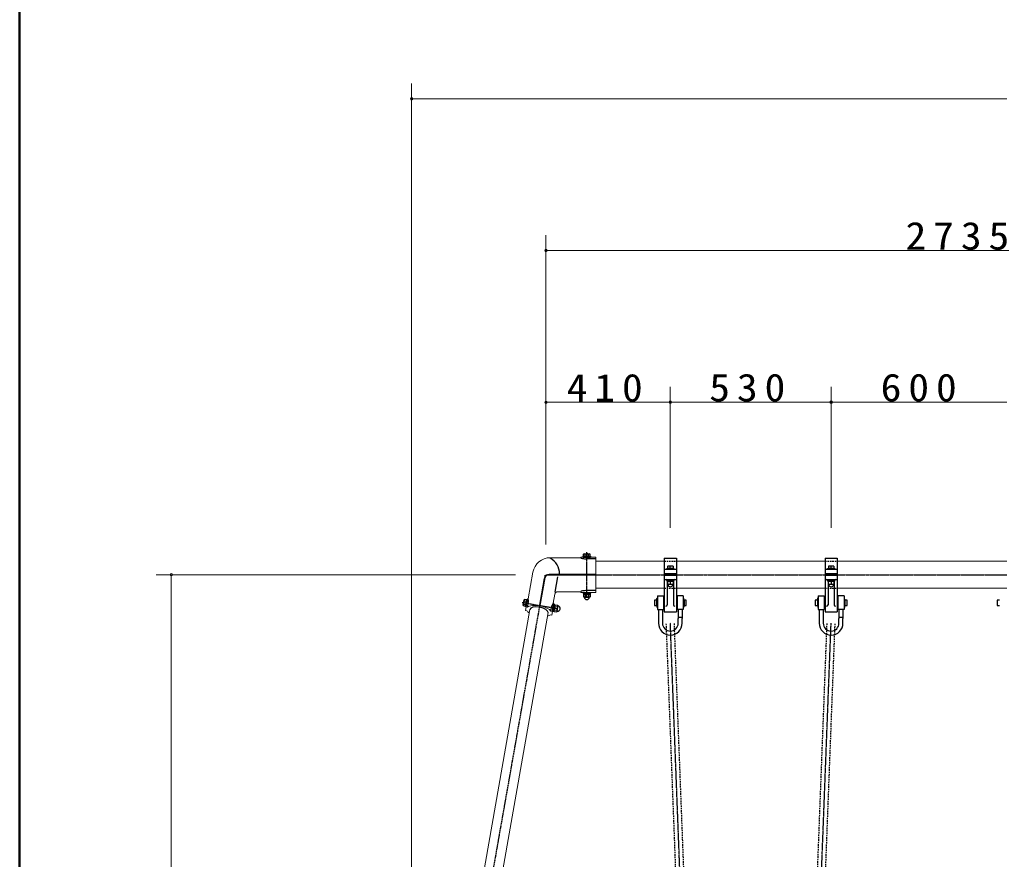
# Model space of a CAD drawing. Units: millimetres at full size. Extents: x -35408 to 0, y -49934 to 13350.
# Drawn here: x -19250 to -16020, y 4462 to 7230 of the extents above; entities that cross this region are included whole.
import ezdxf

# ---------------------------------------------------------------- set-up
doc = ezdxf.new("R2010")
doc.units = ezdxf.units.MM
doc.linetypes.add('USER2', pattern=[6, 3, -1, 1, -1])
doc.linetypes.add('USER4', pattern=[8, 5, -3])
for name, color, linetype, lineweight in [('A3図枠', 7, 'Continuous', 25), ('線', 2, 'Continuous', 25), ('補助', 2, 'Continuous', 25)]:
    doc.layers.add(name, color=color, linetype=linetype, lineweight=lineweight)
doc.styles.add('ＭＳ ゴシック', font='')
doc.styles.get('ＭＳ ゴシック').set_extended_font_data('MS Gothic')

# ---------------------------------------------------------------- blocks, each defined once
blk = doc.blocks.new('dimension_origin')
at = {"color": 0, "linetype": 'Continuous', "lineweight": -2}
blk.add_circle((0, 0), 1.25, dxfattribs=at)

msp = doc.modelspace()

# ---------------------------------------------------------------- linework, layer by layer
at = {"layer": 'A3図枠', "lineweight": 50}
msp.add_line((-19250, 13350), (-19250, 0), dxfattribs=at)
at = {"layer": '線', "color": 7, "lineweight": 13}
for p, q in [((-17400, 5456.05), (-17400, 5458.3)), ((-17400, 5458.3), (-17350, 5458.3)), ((-17350, 5401.05), (-17350, 5458.3)), ((-17400, 5456.05), (-17500.95, 5456.05)), ((-17350, 5444.55), (-17125, 5444.55)), ((-17085, 5444.55), (-16595, 5444.55)), ((-16555, 5444.55), (-15995, 5444.55)), ((-17573.317, 5320.453), (-17557.822, 5408.328)), ((-17350, 5341.7), (-17350, 5398.95)), ((-17491.086, 5305.953), (-17485.843, 5335.686)), ((-17400, 5343.95), (-17475.995, 5343.95)), ((-17400, 5341.7), (-17400, 5343.95)), ((-17350, 5341.7), (-17400, 5341.7)), ((-17350, 5355.45), (-17125, 5355.45)), ((-17085, 5355.45), (-16595, 5355.45)), ((-16555, 5355.45), (-15995, 5355.45)), ((-17580.05, 5293.787), (-17575.287, 5320.8)), ((-17575.287, 5320.8), (-17573.317, 5320.453)), ((-17493.879, 5278.593), (-17489.116, 5305.606)), ((-17491.086, 5305.953), (-17489.116, 5305.606)), ((-18055.759, 2518.162), (-17567.786, 5285.596)), ((-17996.178, 2507.656), (-17508.205, 5275.09)), ((-17582.112, 5282.093), (-17580.05, 5293.787)), ((-17582.112, 5282.093), (-17577.547, 5281.288)), ((-17580.05, 5293.787), (-17575.485, 5292.982)), ((-17500.507, 5267.704), (-17495.941, 5266.899)), ((-17498.445, 5279.398), (-17493.879, 5278.593)), ((-17495.941, 5266.899), (-17493.879, 5278.593))]:
    msp.add_line(p, q, dxfattribs=at)
at = {"layer": '線'}
for p, q in [((-17392, 5460.8), (-17368, 5460.8)), ((-17392, 5458.3), (-17392, 5460.8)), ((-17392, 5458.3), (-17368, 5458.3)), ((-17390.97, 5467.663), (-17389, 5468.8)), ((-17390.97, 5460.8), (-17390.97, 5467.663)), ((-17390.97, 5460.8), (-17369.03, 5460.8)), ((-17389, 5468.8), (-17371, 5468.8)), ((-17385.485, 5460.8), (-17385.485, 5467.663)), ((-17374.515, 5460.8), (-17374.515, 5467.663)), ((-17369.03, 5467.663), (-17371, 5468.8)), ((-17369.03, 5460.8), (-17369.03, 5467.663)), ((-17368, 5460.8), (-17368, 5458.3)), ((-17350, 5452.509), (-17380, 5452.509)), ((-17125, 5454.55), (-17085, 5454.55)), ((-17125, 5454.55), (-17125, 5277.45)), ((-17114, 5427.55), (-17113.5, 5428.05)), ((-17114, 5427.55), (-17114, 5420.55)), ((-17096.5, 5428.05), (-17113.5, 5428.05)), ((-17105, 5420.55), (-17105, 5426.913)), ((-17096, 5427.55), (-17096.5, 5428.05)), ((-17096, 5427.55), (-17096, 5420.55)), ((-17085, 5454.55), (-17085, 5277.45)), ((-16595, 5454.55), (-16555, 5454.55)), ((-16595, 5454.55), (-16595, 5277.45)), ((-16584, 5427.55), (-16583.5, 5428.05)), ((-16584, 5427.55), (-16584, 5420.55)), ((-16566.5, 5428.05), (-16583.5, 5428.05)), ((-16575, 5420.55), (-16575, 5426.913)), ((-16566, 5427.55), (-16566.5, 5428.05)), ((-16566, 5427.55), (-16566, 5420.55)), ((-16555, 5454.55), (-16555, 5277.45)), ((-17350, 5398.95), (-17507.676, 5398.95)), ((-17350, 5401.05), (-17503.882, 5401.05)), ((-17125, 5418.05), (-17085, 5418.05)), ((-17125, 5404.05), (-17085, 5404.05)), ((-17125, 5397.95), (-17085, 5397.95)), ((-17117, 5420.55), (-17093, 5420.55)), ((-17117, 5418.05), (-17117, 5420.55)), ((-17117, 5418.05), (-17093, 5418.05)), ((-17096, 5420.55), (-17114, 5420.55)), ((-17111, 5404.05), (-17111, 5397.95)), ((-17099, 5404.05), (-17099, 5397.95)), ((-17093, 5420.55), (-17093, 5418.05)), ((-16595, 5418.05), (-16555, 5418.05)), ((-16595, 5404.05), (-16555, 5404.05)), ((-16595, 5397.95), (-16555, 5397.95)), ((-16587, 5420.55), (-16563, 5420.55)), ((-16587, 5418.05), (-16587, 5420.55)), ((-16587, 5418.05), (-16563, 5418.05)), ((-16566, 5420.55), (-16584, 5420.55)), ((-16581, 5404.05), (-16581, 5397.95)), ((-16569, 5404.05), (-16569, 5397.95)), ((-16563, 5420.55), (-16563, 5418.05)), ((-17536.758, 5293.122), (-17520.131, 5387.415)), ((-17534.788, 5292.775), (-17517.524, 5390.686)), ((-17484.671, 5342.331), (-17475.679, 5393.331)), ((-17125, 5383.95), (-17085, 5383.95)), ((-17117, 5383.95), (-17093, 5383.95)), ((-17117, 5381.45), (-17117, 5383.95)), ((-17117, 5381.45), (-17093, 5381.45)), ((-17115.75, 5381.45), (-17094.25, 5381.45)), ((-17115.75, 5381.45), (-17115.75, 5378.45)), ((-17115.75, 5378.45), (-17094.25, 5378.45)), ((-17115, 5378.95), (-17115, 5300.745)), ((-17114.5, 5378.45), (-17114.5, 5368.739)), ((-17114.5, 5378.45), (-17095.5, 5378.45)), ((-17114.5, 5368.739), (-17114, 5368.45)), ((-17114, 5368.45), (-17096, 5368.45)), ((-17113, 5367.95), (-17113, 5368.45)), ((-17105.167, 5378.45), (-17105.971, 5381.45)), ((-17105, 5378.45), (-17105, 5369.587)), ((-17104.029, 5378.45), (-17104.833, 5381.45)), ((-17097, 5367.95), (-17097, 5368.45)), ((-17095.5, 5368.739), (-17096, 5368.45)), ((-17095.5, 5378.45), (-17095.5, 5368.739)), ((-17095, 5378.95), (-17095, 5300.745)), ((-17094.25, 5381.45), (-17094.25, 5378.45)), ((-17093, 5383.95), (-17093, 5381.45)), ((-16595, 5383.95), (-16555, 5383.95)), ((-16587, 5383.95), (-16563, 5383.95)), ((-16587, 5381.45), (-16587, 5383.95)), ((-16587, 5381.45), (-16563, 5381.45)), ((-16585.75, 5381.45), (-16564.25, 5381.45)), ((-16585.75, 5381.45), (-16585.75, 5378.45)), ((-16585.75, 5378.45), (-16564.25, 5378.45)), ((-16585, 5378.95), (-16585, 5300.745)), ((-16584.5, 5378.45), (-16584.5, 5368.739)), ((-16584.5, 5378.45), (-16565.5, 5378.45)), ((-16584.5, 5368.739), (-16584, 5368.45)), ((-16584, 5368.45), (-16566, 5368.45)), ((-16583, 5367.95), (-16583, 5368.45)), ((-16575.167, 5378.45), (-16575.971, 5381.45)), ((-16575, 5378.45), (-16575, 5369.587)), ((-16574.029, 5378.45), (-16574.833, 5381.45)), ((-16567, 5367.95), (-16567, 5368.45)), ((-16565.5, 5368.739), (-16566, 5368.45)), ((-16565.5, 5378.45), (-16565.5, 5368.739)), ((-16565, 5378.95), (-16565, 5300.745)), ((-16564.25, 5381.45), (-16564.25, 5378.45)), ((-16563, 5383.95), (-16563, 5381.45)), ((-17392, 5341.7), (-17368, 5341.7)), ((-17392, 5339.2), (-17392, 5341.7)), ((-17392, 5339.2), (-17368, 5339.2)), ((-17390.97, 5336.2), (-17369.03, 5336.2)), ((-17390.97, 5336.2), (-17390.97, 5327.337)), ((-17390.75, 5339.2), (-17369.25, 5339.2)), ((-17390.75, 5339.2), (-17390.75, 5336.2)), ((-17390.75, 5336.2), (-17369.25, 5336.2)), ((-17385.485, 5336.2), (-17385.485, 5327.337)), ((-17380.167, 5336.2), (-17380.971, 5339.2)), ((-17350, 5347.491), (-17380, 5347.491)), ((-17379.029, 5336.2), (-17379.833, 5339.2)), ((-17374.515, 5336.2), (-17374.515, 5327.337)), ((-17369.25, 5339.2), (-17369.25, 5336.2)), ((-17369.03, 5336.2), (-17369.03, 5327.337)), ((-17368, 5341.7), (-17368, 5339.2)), ((-17147.5, 5329.95), (-17127.5, 5329.95)), ((-17147.5, 5329.95), (-17147.5, 5284.95)), ((-17127.5, 5329.95), (-17127.5, 5284.95)), ((-17062.5, 5329.95), (-17082.5, 5329.95)), ((-17082.5, 5329.95), (-17082.5, 5284.95)), ((-17062.5, 5329.95), (-17062.5, 5284.95)), ((-16617.5, 5329.95), (-16597.5, 5329.95)), ((-16617.5, 5329.95), (-16617.5, 5284.95)), ((-16597.5, 5329.95), (-16597.5, 5284.95)), ((-16532.5, 5329.95), (-16552.5, 5329.95)), ((-16552.5, 5329.95), (-16552.5, 5284.95)), ((-16532.5, 5329.95), (-16532.5, 5284.95)), ((-17589.795, 5298.988), (-17586.669, 5316.714)), ((-17589.017, 5296.851), (-17589.795, 5298.988)), ((-17582.258, 5295.659), (-17589.017, 5296.851)), ((-17581.306, 5301.06), (-17588.065, 5302.252)), ((-17585.207, 5318.457), (-17586.669, 5316.714)), ((-17579.401, 5311.863), (-17586.16, 5313.055)), ((-17578.449, 5317.265), (-17585.207, 5318.457)), ((-17582.437, 5294.644), (-17578.27, 5318.28)), ((-17582.258, 5295.659), (-17578.449, 5317.265)), ((-17579.975, 5294.21), (-17575.808, 5317.845)), ((-17578.27, 5318.28), (-17575.808, 5317.845)), ((-17575.485, 5292.982), (-17572.295, 5311.07)), ((-17498.445, 5279.398), (-17495.255, 5297.486)), ((-17493.805, 5279.016), (-17489.637, 5302.651)), ((-17491.343, 5278.582), (-17487.175, 5302.217)), ((-17491.126, 5279.813), (-17487.392, 5300.986)), ((-17489.637, 5302.651), (-17487.175, 5302.217)), ((-17488.209, 5279.075), (-17484.4, 5300.681)), ((-17488.171, 5279.292), (-17484.438, 5300.465)), ((-17487.392, 5300.986), (-17484.438, 5300.465)), ((-17484.4, 5300.681), (-17475.671, 5299.142)), ((-17478.019, 5279.279), (-17474.894, 5297.005)), ((-17475.671, 5299.142), (-17474.894, 5297.005)), ((-17390.97, 5327.337), (-17389, 5326.2)), ((-17389, 5326.2), (-17371, 5326.2)), ((-17388, 5325.7), (-17388, 5326.2)), ((-17372, 5325.7), (-17372, 5326.2)), ((-17369.03, 5327.337), (-17371, 5326.2)), ((-17150.259, 5315.95), (-17157.5, 5315.95)), ((-17157.5, 5315.95), (-17157.5, 5298.95)), ((-17157.5, 5298.95), (-17150.259, 5298.95)), ((-17150.258, 5315.931), (-17148.724, 5323.302)), ((-17150.258, 5315.931), (-17150.258, 5298.969)), ((-17150.258, 5298.969), (-17148.724, 5291.598)), ((-17148.724, 5323.302), (-17147.5, 5323.048)), ((-17147.5, 5323.048), (-17147.5, 5291.852)), ((-17125, 5315.95), (-17127.5, 5315.95)), ((-17127.5, 5298.95), (-17125, 5298.95)), ((-17082.5, 5315.95), (-17085.011, 5315.95)), ((-17085.011, 5298.95), (-17082.5, 5298.95)), ((-17061.276, 5323.302), (-17062.5, 5323.048)), ((-17062.5, 5323.048), (-17062.5, 5291.852)), ((-17059.742, 5315.931), (-17061.276, 5323.302)), ((-17059.742, 5298.969), (-17061.276, 5291.598)), ((-17052.5, 5315.95), (-17059.744, 5315.95)), ((-17059.744, 5298.95), (-17052.5, 5298.95)), ((-17059.742, 5315.931), (-17059.742, 5298.969)), ((-17052.5, 5298.95), (-17052.5, 5315.95)), ((-16620.259, 5315.95), (-16627.5, 5315.95)), ((-16627.5, 5315.95), (-16627.5, 5298.95)), ((-16627.5, 5298.95), (-16620.259, 5298.95)), ((-16620.258, 5315.931), (-16618.724, 5323.302)), ((-16620.258, 5315.931), (-16620.258, 5298.969)), ((-16620.258, 5298.969), (-16618.724, 5291.598)), ((-16618.724, 5323.302), (-16617.5, 5323.048)), ((-16617.5, 5323.048), (-16617.5, 5291.852)), ((-16595, 5315.95), (-16597.5, 5315.95)), ((-16597.5, 5298.95), (-16595, 5298.95)), ((-16552.5, 5315.95), (-16555.011, 5315.95)), ((-16555.011, 5298.95), (-16552.5, 5298.95)), ((-16531.276, 5323.302), (-16532.5, 5323.048)), ((-16532.5, 5323.048), (-16532.5, 5291.852)), ((-16529.742, 5315.931), (-16531.276, 5323.302)), ((-16529.742, 5298.969), (-16531.276, 5291.598)), ((-16522.5, 5315.95), (-16529.744, 5315.95)), ((-16529.744, 5298.95), (-16522.5, 5298.95)), ((-16529.742, 5315.931), (-16529.742, 5298.969)), ((-16522.5, 5298.95), (-16522.5, 5315.95)), ((-16020.259, 5315.95), (-16027.5, 5315.95)), ((-16027.5, 5315.95), (-16027.5, 5298.95)), ((-16027.5, 5298.95), (-16020.259, 5298.95)), ((-17579.975, 5294.21), (-17582.437, 5294.644)), ((-17491.343, 5278.582), (-17493.805, 5279.016)), ((-17491.126, 5279.813), (-17488.171, 5279.292)), ((-17486.334, 5289.713), (-17489.428, 5289.443)), ((-17486.136, 5290.835), (-17489.23, 5290.564)), ((-17488.209, 5279.075), (-17479.481, 5277.536)), ((-17487.257, 5284.477), (-17478.529, 5282.938)), ((-17485.352, 5295.28), (-17476.624, 5293.741)), ((-17479.481, 5277.536), (-17478.019, 5279.279)), ((-17477.353, 5280.177), (-17477.846, 5280.263)), ((-17474.575, 5295.934), (-17475.067, 5296.02)), ((-17148.724, 5291.598), (-17147.5, 5291.852)), ((-17147.5, 5284.95), (-17127.5, 5284.95)), ((-17144, 5284.95), (-17144, 5239.95)), ((-17131, 5284.95), (-17131, 5239.95)), ((-17125, 5277.45), (-17085, 5277.45)), ((-17062.5, 5284.95), (-17082.5, 5284.95)), ((-17079, 5284.95), (-17079, 5255.95)), ((-17066, 5284.95), (-17066, 5255.95)), ((-17061.276, 5291.598), (-17062.5, 5291.852)), ((-16618.724, 5291.598), (-16617.5, 5291.852)), ((-16617.5, 5284.95), (-16597.5, 5284.95)), ((-16614, 5284.95), (-16614, 5239.95)), ((-16601, 5284.95), (-16601, 5239.95)), ((-16595, 5277.45), (-16555, 5277.45)), ((-16532.5, 5284.95), (-16552.5, 5284.95)), ((-16549, 5284.95), (-16549, 5255.95)), ((-16536, 5284.95), (-16536, 5255.95)), ((-16531.276, 5291.598), (-16532.5, 5291.852)), ((-17079, 5259.95), (-17066, 5259.95)), ((-17079, 5239.95), (-17079, 5255.95)), ((-17066, 5239.95), (-17066, 5255.95)), ((-16549, 5259.95), (-16536, 5259.95)), ((-16549, 5239.95), (-16549, 5255.95)), ((-16536, 5239.95), (-16536, 5255.95))]:
    msp.add_line(p, q, dxfattribs=at)
at = {"layer": '線', "color": 20, "linetype": 'USER2'}
for p, q in [((-17380, 5325), (-17380, 5475)), ((-18025.969, 2512.909), (-17517.216, 5398.191)), ((-17515, 5400), (-14780, 5400)), ((-17593.895, 5308.849), (-17475.718, 5288.012)), ((-17034.76, 3412.005), (-17105, 5239.95)), ((-16645.24, 3412.005), (-16575, 5239.95))]:
    msp.add_line(p, q, dxfattribs=at)
at = {"layer": '線', "color": 4, "linetype": 'USER4'}
for p, q in [((-17125, 5444.55), (-17085, 5444.55)), ((-16595, 5444.55), (-16555, 5444.55)), ((-17125, 5355.45), (-17085, 5355.45)), ((-16595, 5355.45), (-16555, 5355.45)), ((-17048.576, 3426.485), (-17118.24, 5239.441)), ((-17022.095, 3427.503), (-17091.76, 5240.459)), ((-16657.905, 3427.503), (-16588.24, 5240.459)), ((-16631.424, 3426.485), (-16561.76, 5239.441))]:
    msp.add_line(p, q, dxfattribs=at)
at = {"layer": '線'}
for centre, radius, start, end in [((-17388.227, 5462.913), 5.485, 60.00001, 119.99999), ((-17380, 5455.004), 13.796, 66.57346, 113.42654), ((-17371.773, 5462.913), 5.485, 60.00001, 119.99999), ((-17528.032, 5403.075), 57.75, 359.97487, 61.96716), ((-17109.5, 5415.441), 12.323, 68.58229, 111.41755), ((-17100.5, 5415.441), 12.323, 68.58243, 111.41757), ((-16579.5, 5415.441), 12.323, 68.58229, 111.41755), ((-16570.5, 5415.441), 12.323, 68.58243, 111.41757), ((-17503.882, 5384.55), 16.5, 90, 170), ((-17507.676, 5388.95), 10, 90, 170), ((-17120, 5378.95), 5, 0, 90), ((-17109.75, 5382.458), 13.72, 249.74445, 290.25555), ((-17105, 5367.95), 8, 180, 0), ((-17100.25, 5382.458), 13.72, 249.74445, 290.25555), ((-17090, 5378.95), 5, 90, 180), ((-16590, 5378.95), 5, 0, 90), ((-16579.75, 5382.458), 13.72, 249.74445, 290.25555), ((-16575, 5367.95), 8, 180, 0), ((-16570.25, 5382.458), 13.72, 249.74445, 290.25555), ((-16560, 5378.95), 5, 90, 180), ((-17583.863, 5298.726), 5.485, 140.00001, 199.99999), ((-17574.646, 5305.455), 13.796, 146.57346, 193.42654), ((-17581.006, 5314.931), 5.485, 140.00001, 199.99999), ((-17590.105, 5313.877), 18.029, 351.04288, 21.38987), ((-17477.56, 5294.032), 18.029, 138.61013, 168.95712), ((-17480.825, 5297.266), 5.485, 320.00001, 19.99999), ((-17388.227, 5332.087), 5.485, 240.00001, 299.99999), ((-17380, 5325.7), 8, 180, 0), ((-17380, 5339.996), 13.796, 246.57346, 293.42654), ((-17371.773, 5332.087), 5.485, 240.00001, 299.99999), ((-17120, 5300.745), 5, 270, 0), ((-17090, 5300.745), 5, 180, 270), ((-16590, 5300.745), 5, 270, 0), ((-16560, 5300.745), 5, 180, 270), ((-17483.683, 5281.062), 5.485, 320.00001, 19.99999), ((-17490.043, 5290.538), 13.796, 326.57346, 13.42654), ((-17475.964, 5288.055), 8, 260, 80), ((-17105, 5239.95), 39, 180, 0), ((-17105, 5239.95), 26, 180, 0), ((-16575, 5239.95), 39, 180, 0), ((-16575, 5239.95), 26, 180, 0)]:
    msp.add_arc(centre, radius, start, end, dxfattribs=at)
at = {"layer": '線', "color": 7, "lineweight": 13}
for centre, radius in [((-17500.95, 5398.3), 57.75), ((-17475.995, 5333.95), 10)]:
    msp.add_arc(centre, radius, 90, 170, dxfattribs=at)
at = {"layer": '線'}
for centre, major_axis, ratio, start_param, end_param in [((-17380, 5456.05), (-20, 0), 0.177056, 0, 1.57079633), ((-17380, 5343.95), (-20, 0), 0.177056, 4.71238898, 6.28318531), ((-17535.78, 5279.952), (-32.006, 5.644), 0.39582, 4.8125564, 6.28318531), ((-17540.211, 5280.734), (-32.006, 5.644), 0.39582, 3.14159265, 4.61222156)]:
    msp.add_ellipse(centre, major_axis=major_axis, ratio=ratio, start_param=start_param, end_param=end_param, dxfattribs=at)
at = {"layer": '線', "color": 7, "lineweight": 13}
for centre, start_param, end_param in [((-17535.78, 5279.952), 4.78631995, 5.93530156), ((-17540.211, 5280.734), 3.4894764, 4.63845801), ((-17535.78, 5279.952), 0.34788439, 0.7397511), ((-17540.211, 5280.734), 2.40184155, 2.79370826)]:
    msp.add_ellipse(centre, major_axis=(-43.332, 7.641), ratio=0.39582, start_param=start_param, end_param=end_param, dxfattribs=at)
at = {"layer": '補助', "lineweight": 13}
for p, q in [((-17957.714, 3000), (-17957.714, 7018.8)), ((-17957.714, 6968.8), (-11602.286, 6968.8)), ((-17515, 5500), (-17515, 6518.8)), ((-17515, 6468.8), (-14780, 6468.8)), ((-17515, 5500), (-17515, 6018.14)), ((-17105, 5554.55), (-17105, 6018.8)), ((-17105, 5554.55), (-17105, 6018.14)), ((-16575, 5554.55), (-16575, 6018.8)), ((-16575, 5554.55), (-16575, 6018.8)), ((-17515, 5968.14), (-17105, 5968.14)), ((-17105, 5968.8), (-16575, 5968.8)), ((-16575, 5968.8), (-15975, 5968.8)), ((-17615, 5400), (-18800, 5400)), ((-18750, 2900), (-18750, 5400))]:
    msp.add_line(p, q, dxfattribs=at)

# ---------------------------------------------------------------- block references
at = {"layer": '補助', "lineweight": 13, "xscale": 3.33, "yscale": 3.33}
for p in [(-17957.714, 6968.8), (-17515, 6468.8), (-17515, 5968.14), (-17105, 5968.8), (-16575, 5968.8)]:
    msp.add_blockref('dimension_origin', p, dxfattribs=at)
for p, rotation in [((-17105, 5968.14), 180), ((-16575, 5968.8), 180), ((-18750, 5400), 270)]:
    msp.add_blockref('dimension_origin', p, dxfattribs=dict(at, rotation=rotation))

# ---------------------------------------------------------------- texts
at = {"layer": '補助', "char_height": 91.64, "attachment_point": 8, "style": 'ＭＳ ゴシック'}
for s, insert in [('\\T1.33;\\W1.1;2735', (-16147.5, 6469.8)), ('\\T1.33;\\W1.1;410', (-17310, 5969.14)), ('\\T1.33;\\W1.1;530', (-16840, 5969.8)), ('\\T1.33;\\W1.1;600', (-16275, 5969.8))]:
    msp.add_mtext(s, dxfattribs=dict(at, insert=insert))

doc.saveas('drawing.dxf')
